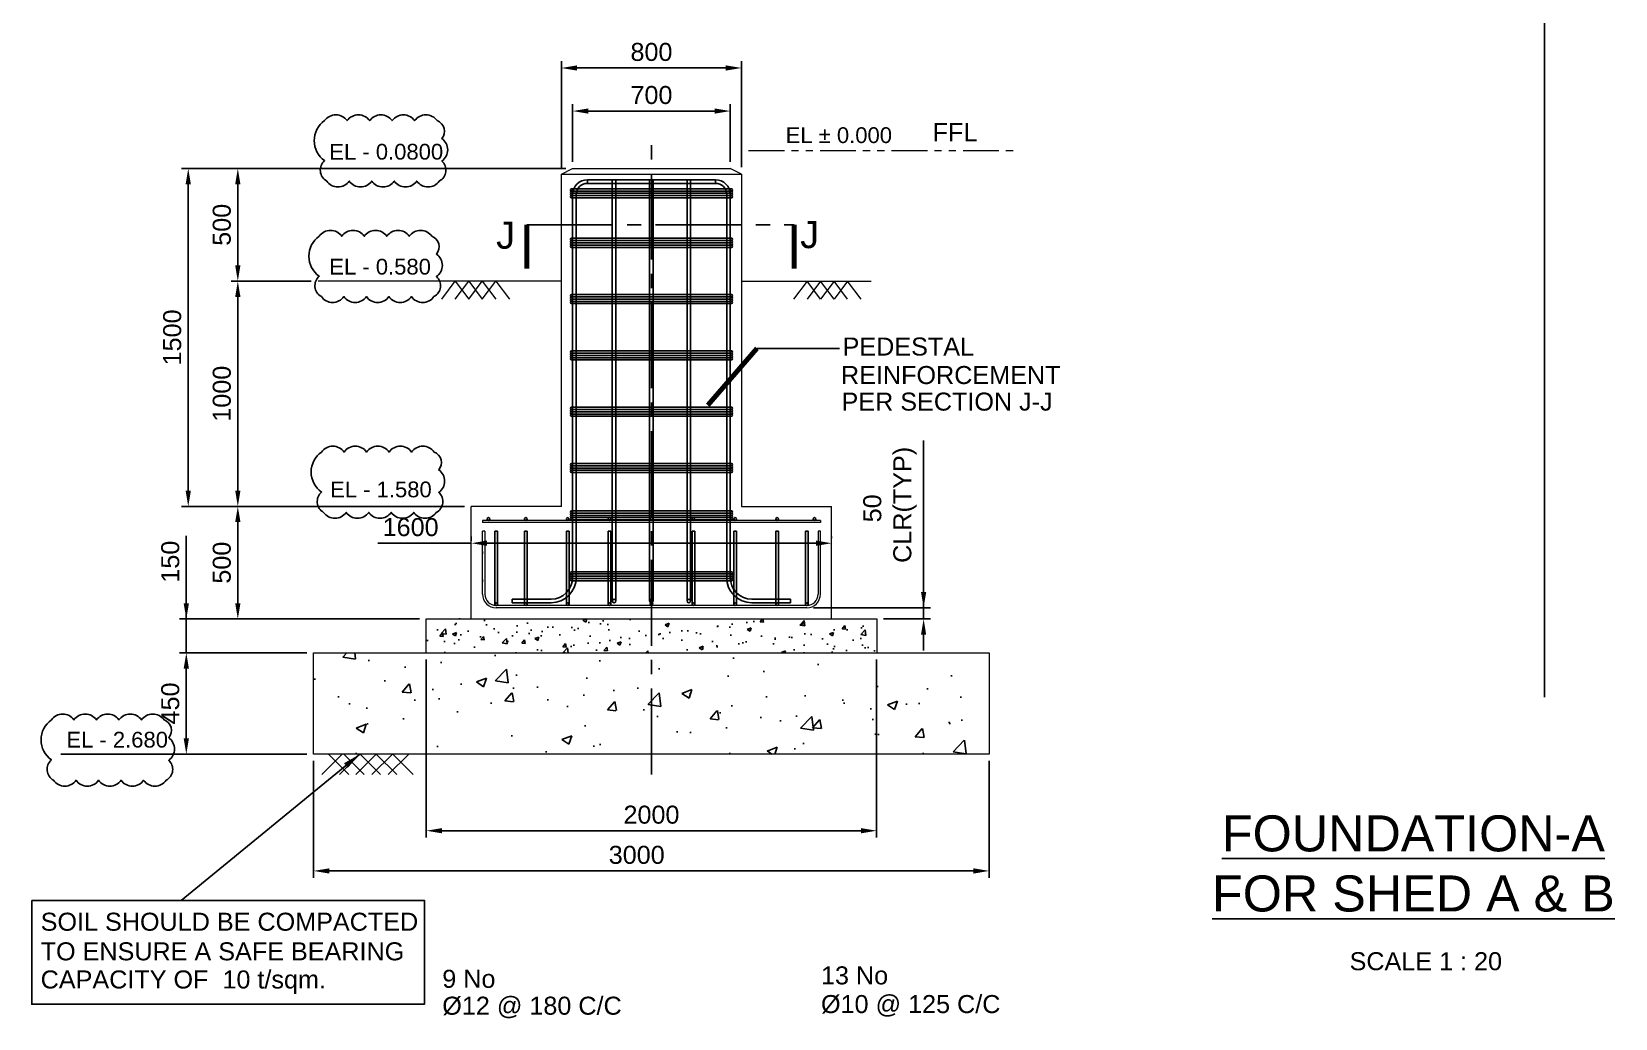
# Model space of a CAD drawing. Header units: millimetres. Extents: x -1055 to 11244, y -20673 to 2560.
# Drawn here: x 1174.5 to 1526.1, y 1287.3 to 1506.3 of the extents above; entities that cross this region are included whole.
import ezdxf
from ezdxf.enums import TextEntityAlignment as Align

# ---------------------------------------------------------------- set-up
doc = ezdxf.new("R2010")
doc.units = ezdxf.units.MM
doc.linetypes.add('CENTER2', pattern=[28.575, 19.05, -3.175, 3.175, -3.175])
doc.linetypes.add('PHANTOM2', pattern=[31.75, 15.875, -3.175, 3.175, -3.175, 3.175, -3.175])
doc.styles.get("Standard").update_dxf_attribs({"font": 'arial.ttf'})
doc.dimstyles.new('ISO-25', dxfattribs={"dimtxt": 4, "dimasz": 3.5, "dimexe": 1.5, "dimexo": 1.5, "dimgap": 1.5, "dimtad": 1, "dimtxsty": 'Standard', "dimcen": 0, "dimadec": 0, "dimazin": 0, "dimtfac": 1, "dimtmove": 0, "dimatfit": 3, "dimfxl": 1, "dimarcsym": 0})

# ---------------------------------------------------------------- blocks, each defined once
blk = doc.blocks.new('*D27721')
at = {"color": 0, "lineweight": -2}
for p, q in [((1292.09, 1476.17), (1292.09, 1499.73)), ((1295.59, 1498.23), (1328.59, 1498.23)), ((1332.09, 1476.19), (1332.09, 1499.73))]:
    blk.add_line(p, q, dxfattribs=at)
at = {"color": 0}
for points in [[(1295.59, 1498.81), (1295.59, 1497.65), (1292.09, 1498.23)], [(1328.59, 1497.65), (1328.59, 1498.81), (1332.09, 1498.23)]]:
    blk.add_solid(points, dxfattribs=at)
at = {"layer": 'Defpoints', "color": 0}
for p in [(1332.09, 1498.23), (1292.09, 1474.67), (1332.09, 1474.69)]:
    blk.add_point(p, dxfattribs=at)
at = {"color": 0, "insert": (1312.09, 1501.77), "char_height": 4, "attachment_point": 5}
blk.add_mtext('800', dxfattribs=at)
blk = doc.blocks.new('*D27722')
at = {"color": 0, "lineweight": -2}
for p, q in [((1272.09, 1392.74), (1251.34, 1392.74)), ((1272.09, 1393.26), (1272.09, 1394.24)), ((1275.59, 1392.74), (1348.59, 1392.74)), ((1352.09, 1393.83), (1352.09, 1394.24))]:
    blk.add_line(p, q, dxfattribs=at)
at = {"color": 0}
for points in [[(1275.59, 1393.33), (1275.59, 1392.16), (1272.09, 1392.74)], [(1348.59, 1392.16), (1348.59, 1393.33), (1352.09, 1392.74)]]:
    blk.add_solid(points, dxfattribs=at)
at = {"layer": 'Defpoints', "color": 0}
for p in [(1352.09, 1392.74), (1272.09, 1391.76), (1352.09, 1392.33)]:
    blk.add_point(p, dxfattribs=at)
at = {"color": 0, "insert": (1258.62, 1396.29), "char_height": 4, "attachment_point": 5}
blk.add_mtext('1600', dxfattribs=at)
blk = doc.blocks.new('*D27723')
at = {"color": 0, "lineweight": -2}
for p, q in [((1372.51, 1378.42), (1372.51, 1415.54)), ((1372.51, 1381.92), (1372.51, 1385.42)), ((1348.09, 1378.42), (1374.01, 1378.42)), ((1372.51, 1378.42), (1372.51, 1375.92)), ((1363.59, 1375.92), (1374.01, 1375.92)), ((1372.51, 1372.42), (1372.51, 1368.92))]:
    blk.add_line(p, q, dxfattribs=at)
at = {"color": 0}
for points in [[(1371.93, 1381.92), (1373.09, 1381.92), (1372.51, 1378.42)], [(1373.09, 1372.42), (1371.93, 1372.42), (1372.51, 1375.92)]]:
    blk.add_solid(points, dxfattribs=at)
at = {"layer": 'Defpoints', "color": 0}
for p in [(1346.59, 1378.42), (1362.09, 1375.92), (1372.51, 1375.92)]:
    blk.add_point(p, dxfattribs=at)
at = {"color": 0, "insert": (1365.05, 1400.48), "char_height": 4, "attachment_point": 5, "rotation": 90}
blk.add_mtext('50\\P CLR(TYP)', dxfattribs=at)
blk = doc.blocks.new('*D27724')
at = {"color": 0, "lineweight": -2}
for p, q in [((1237.09, 1344.42), (1237.09, 1318.5)), ((1387.09, 1344.42), (1387.09, 1318.5)), ((1240.59, 1320), (1383.59, 1320))]:
    blk.add_line(p, q, dxfattribs=at)
at = {"color": 0}
for points in [[(1240.59, 1320.58), (1240.59, 1319.41), (1237.09, 1320)], [(1383.59, 1319.41), (1383.59, 1320.58), (1387.09, 1320)]]:
    blk.add_solid(points, dxfattribs=at)
at = {"layer": 'Defpoints', "color": 0}
for p in [(1237.09, 1345.92), (1387.09, 1345.92), (1387.09, 1320)]:
    blk.add_point(p, dxfattribs=at)
at = {"color": 0, "insert": (1308.82, 1323.54), "char_height": 4, "attachment_point": 5}
blk.add_mtext('3000', dxfattribs=at)
blk = doc.blocks.new('*D27725')
at = {"color": 0, "lineweight": -2}
for p, q in [((1262.09, 1366.92), (1262.09, 1327.42)), ((1362.09, 1366.92), (1362.09, 1327.42)), ((1265.59, 1328.92), (1358.59, 1328.92))]:
    blk.add_line(p, q, dxfattribs=at)
at = {"color": 0}
for points in [[(1265.59, 1329.5), (1265.59, 1328.34), (1262.09, 1328.92)], [(1358.59, 1328.34), (1358.59, 1329.5), (1362.09, 1328.92)]]:
    blk.add_solid(points, dxfattribs=at)
at = {"layer": 'Defpoints', "color": 0}
for p in [(1262.09, 1368.42), (1362.09, 1368.42), (1362.09, 1328.92)]:
    blk.add_point(p, dxfattribs=at)
at = {"color": 0, "insert": (1312.09, 1332.46), "char_height": 4, "attachment_point": 5}
blk.add_mtext('2000', dxfattribs=at)
blk = doc.blocks.new('*D27726')
at = {"color": 0, "lineweight": -2}
for p, q in [((1235.59, 1368.42), (1207.32, 1368.42)), ((1208.82, 1349.42), (1208.82, 1364.92)), ((1235.59, 1345.92), (1207.32, 1345.92))]:
    blk.add_line(p, q, dxfattribs=at)
at = {"color": 0}
for points in [[(1209.4, 1364.92), (1208.23, 1364.92), (1208.82, 1368.42)], [(1208.23, 1349.42), (1209.4, 1349.42), (1208.82, 1345.92)]]:
    blk.add_solid(points, dxfattribs=at)
at = {"layer": 'Defpoints', "color": 0}
for p in [(1208.82, 1368.42), (1237.09, 1368.42), (1237.09, 1345.92)]:
    blk.add_point(p, dxfattribs=at)
at = {"color": 0, "insert": (1205.27, 1357.17), "char_height": 4, "attachment_point": 5, "rotation": 90}
blk.add_mtext('450', dxfattribs=at)
blk = doc.blocks.new('*D27727')
at = {"color": 0, "lineweight": -2}
for p, q in [((1208.82, 1375.92), (1208.82, 1394.37)), ((1208.82, 1379.42), (1208.82, 1382.92)), ((1260.59, 1375.92), (1207.32, 1375.92)), ((1208.82, 1368.42), (1208.82, 1375.92)), ((1235.59, 1368.42), (1207.32, 1368.42)), ((1208.82, 1364.92), (1208.82, 1361.42))]:
    blk.add_line(p, q, dxfattribs=at)
at = {"color": 0}
for points in [[(1208.23, 1379.42), (1209.4, 1379.42), (1208.82, 1375.92)], [(1209.4, 1364.92), (1208.23, 1364.92), (1208.82, 1368.42)]]:
    blk.add_solid(points, dxfattribs=at)
at = {"layer": 'Defpoints', "color": 0}
for p in [(1208.82, 1375.92), (1262.09, 1375.92), (1237.09, 1368.42)]:
    blk.add_point(p, dxfattribs=at)
at = {"color": 0, "insert": (1205.27, 1388.64), "char_height": 4, "attachment_point": 5, "rotation": 90}
blk.add_mtext('150', dxfattribs=at)
blk = doc.blocks.new('*D27728')
at = {"color": 0, "lineweight": -2}
for p, q in [((1270.59, 1400.92), (1218.75, 1400.92)), ((1220.25, 1379.42), (1220.25, 1397.42)), ((1260.59, 1375.92), (1218.75, 1375.92))]:
    blk.add_line(p, q, dxfattribs=at)
at = {"color": 0}
for points in [[(1220.84, 1397.42), (1219.67, 1397.42), (1220.25, 1400.92)], [(1219.67, 1379.42), (1220.84, 1379.42), (1220.25, 1375.92)]]:
    blk.add_solid(points, dxfattribs=at)
at = {"layer": 'Defpoints', "color": 0}
for p in [(1220.25, 1400.92), (1272.09, 1400.92), (1262.09, 1375.92)]:
    blk.add_point(p, dxfattribs=at)
at = {"color": 0, "insert": (1216.71, 1388.42), "char_height": 4, "attachment_point": 5, "rotation": 90}
blk.add_mtext('500', dxfattribs=at)
blk = doc.blocks.new('*D27729')
at = {"color": 0, "lineweight": -2}
for p, q in [((1236.57, 1450.92), (1218.75, 1450.92)), ((1220.25, 1404.42), (1220.25, 1447.42)), ((1270.59, 1400.92), (1218.75, 1400.92))]:
    blk.add_line(p, q, dxfattribs=at)
at = {"color": 0}
for points in [[(1220.84, 1447.42), (1219.67, 1447.42), (1220.25, 1450.92)], [(1219.67, 1404.42), (1220.84, 1404.42), (1220.25, 1400.92)]]:
    blk.add_solid(points, dxfattribs=at)
at = {"layer": 'Defpoints', "color": 0}
for p in [(1220.25, 1450.92), (1238.07, 1450.92), (1272.09, 1400.92)]:
    blk.add_point(p, dxfattribs=at)
at = {"color": 0, "insert": (1216.71, 1425.92), "char_height": 4, "attachment_point": 5, "rotation": 90}
blk.add_mtext('1000', dxfattribs=at)
blk = doc.blocks.new('*D27730')
at = {"color": 0, "lineweight": -2}
for p, q in [((1293.09, 1475.92), (1218.75, 1475.92)), ((1220.25, 1454.42), (1220.25, 1472.42)), ((1236.57, 1450.92), (1218.75, 1450.92))]:
    blk.add_line(p, q, dxfattribs=at)
at = {"color": 0}
for points in [[(1220.84, 1472.42), (1219.67, 1472.42), (1220.25, 1475.92)], [(1219.67, 1454.42), (1220.84, 1454.42), (1220.25, 1450.92)]]:
    blk.add_solid(points, dxfattribs=at)
at = {"layer": 'Defpoints', "color": 0}
for p in [(1220.25, 1475.92), (1294.59, 1475.92), (1238.07, 1450.92)]:
    blk.add_point(p, dxfattribs=at)
at = {"color": 0, "insert": (1216.71, 1463.42), "char_height": 4, "attachment_point": 5, "rotation": 90}
blk.add_mtext('500', dxfattribs=at)
blk = doc.blocks.new('*D27844')
at = {"color": 0, "lineweight": -2}
for p, q in [((1294.59, 1477.42), (1294.59, 1490.17)), ((1298.09, 1488.67), (1326.09, 1488.67)), ((1329.59, 1477.42), (1329.59, 1490.17))]:
    blk.add_line(p, q, dxfattribs=at)
at = {"color": 0}
for points in [[(1298.09, 1489.25), (1298.09, 1488.09), (1294.59, 1488.67)], [(1326.09, 1488.09), (1326.09, 1489.25), (1329.59, 1488.67)]]:
    blk.add_solid(points, dxfattribs=at)
at = {"layer": 'Defpoints', "color": 0}
for p in [(1329.59, 1488.67), (1294.59, 1475.92), (1329.59, 1475.92)]:
    blk.add_point(p, dxfattribs=at)
at = {"color": 0, "insert": (1312.09, 1492.21), "char_height": 4, "attachment_point": 5}
blk.add_mtext('700', dxfattribs=at)
blk = doc.blocks.new('*D27845')
at = {"color": 0, "lineweight": -2}
for p, q in [((1293.09, 1475.92), (1207.75, 1475.92)), ((1209.25, 1404.42), (1209.25, 1472.42)), ((1270.59, 1400.92), (1207.75, 1400.92))]:
    blk.add_line(p, q, dxfattribs=at)
at = {"color": 0}
for points in [[(1209.83, 1472.42), (1208.66, 1472.42), (1209.25, 1475.92)], [(1208.66, 1404.42), (1209.83, 1404.42), (1209.25, 1400.92)]]:
    blk.add_solid(points, dxfattribs=at)
at = {"layer": 'Defpoints', "color": 0}
for p in [(1209.25, 1475.92), (1294.59, 1475.92), (1272.09, 1400.92)]:
    blk.add_point(p, dxfattribs=at)
at = {"color": 0, "insert": (1205.7, 1438.42), "char_height": 4, "attachment_point": 5, "rotation": 90}
blk.add_mtext('1500', dxfattribs=at)

msp = doc.modelspace()

# ---------------------------------------------------------------- hatches: boundary and pattern name
at = {"transparency": 33554687}
h = msp.add_hatch(dxfattribs=at)
h.set_pattern_fill('AR-CONC', color=256, scale=0.05, angle=180)
h.set_pattern_definition([(230, (-7523.1524, -46.47), (-9.1092334, 0.796954), [0.9525, -10.4775]), (175, (-7523.152, -46.47), (1.762171, -9.552842), [0.762, -8.382029]), (280.45144, (-7523.9115, -46.404), (-7.347062, -8.755888), [0.8095, -8.904512]), (226.1842, (-7523.152, -49.01), (-13.553952, 2.102116), [1.42875, -15.716253]), (276.63556, (-7524.282, -48.835), (-11.870207, -12.371306), [1.214251, -13.35678]), (171.18415, (-7523.152, -49.01), (-11.870207, -12.371306), [1.142998, -12.572987]), (201, (-7524.4224, -48.375), (-7.5807196, 5.11326), [0.9525, -10.4775]), (146, (-7524.422, -48.375), (-3.090101, -9.209398), [0.762, -8.382]), (251.45144, (-7525.054, -47.949), (-10.670821, -4.0961384), [0.8095, -8.904497]), (217.5, (-7523.1524, -46.47), (-0.1544302, -4.227752), [0, -8.2804, 0, -8.509, 0, -8.41375]), (187.5, (-7523.1524, -46.47), (-3.3409831, -5.0090287), [0, -4.8514, 0, -8.0899, 0, -3.20675]), (147.5, (-7520.3203, -46.47), (-6.7795298, 0.2864372), [0, -3.175, 0, -9.906, 0, -13.1445]), (137.5, (-7519.05, -46.47), (-7.406459, -1.2713246), [0, -4.1275, 0, -6.5786, 0, -9.3345])])
h.paths.add_polyline_path([(1664.026255, 1384.987507), (1664.026255, 1396.487974), (1664.026255, 1413.257847), (1658.026255, 1415.044676), (1658.026255, 1405.6105), (1658.526255, 1405.6105, -0.4142135624), (1659.026255, 1405.1105, -0.4142135624), (1658.526255, 1404.6105), (1658.026255, 1404.6105), (1658.026255, 1384.987507)])
h.paths.add_polyline_path([(1641.658866, 1384.987507), (1656.426255, 1384.987507), (1656.426255, 1404.6105), (1641.426255, 1404.6105), (1641.426255, 1384.612477)])
h.paths.add_polyline_path([(1624.826255, 1384.987507), (1638.378949, 1384.987507), (1639.826255, 1387.320951), (1639.826255, 1404.6105), (1624.826255, 1404.6105)])
h.paths.add_polyline_path([(1608.226255, 1384.987507), (1623.226255, 1384.987507), (1623.226255, 1404.6105), (1608.226255, 1404.6105)])
h.paths.add_polyline_path([(1592.093596, 1384.987507), (1606.626255, 1384.987507), (1606.626255, 1404.6105), (1591.626255, 1404.6105), (1591.626255, 1384.234029)])
h.paths.add_polyline_path([(1584.026255, 1458.1105), (1584.026255, 1384.987507), (1588.81368, 1384.987507), (1590.026255, 1386.942502), (1590.026255, 1404.6105), (1589.526255, 1404.6105, -1), (1589.526255, 1405.6105), (1590.026255, 1405.6105), (1590.026255, 1452.5105, -0.0080660903), (1590.027868, 1452.6105), (1589.526255, 1452.6105, -1), (1589.526255, 1453.6105), (1590.22798, 1453.6105, -0.3115440115), (1593.126255, 1455.6105), (1598.036255, 1455.6105), (1598.036255, 1458.1105)])
h.paths.add_polyline_path([(1606.626255, 1405.6105), (1606.626255, 1410.7105), (1602.616255, 1410.7105), (1591.626255, 1410.7105), (1591.626255, 1405.6105)])
h.paths.add_polyline_path([(1608.226255, 1410.7105), (1608.226255, 1405.6105), (1623.226255, 1405.6105), (1623.226255, 1411.918016, -0.1628126731), (1619.616255, 1410.7105)])
h.paths.add_polyline_path([(1639.826255, 1405.6105), (1639.826255, 1410.7105), (1628.436255, 1410.7105, -0.1628126731), (1624.826255, 1411.918016), (1624.826255, 1405.6105)])
h.paths.add_polyline_path([(1656.426255, 1405.6105), (1656.426255, 1410.7105), (1641.426255, 1410.7105), (1641.426255, 1405.6105)])
h.paths.add_polyline_path([(1664.026255, 1413.257847), (1664.026255, 1428.499626), (1658.026255, 1430.818943), (1658.026255, 1415.044676)])
h.paths.add_polyline_path([(1664.026255, 1428.499626), (1664.026255, 1458.1105), (1650.016255, 1458.1105), (1650.016255, 1455.6105), (1654.926255, 1455.6105, -0.3115440115), (1657.82453, 1453.6105), (1658.526255, 1453.6105, -0.4142135624), (1659.026255, 1453.1105, -0.4142135624), (1658.526255, 1452.6105), (1658.024642, 1452.6105, -0.0080660903), (1658.026255, 1452.5105), (1658.026255, 1430.818943)])
h.paths.add_polyline_path([(1650.016255, 1452.6105), (1650.016255, 1417.430093), (1656.426255, 1415.521164), (1656.426255, 1452.5105, 0.0166805839), (1656.422918, 1452.6105)])
h.paths.add_polyline_path([(1641.426255, 1452.6105), (1641.426255, 1413.8905), (1647.540257, 1413.8905, -0.1229364666), (1646.836255, 1416.7105), (1646.836255, 1452.6105)])
h.paths.add_polyline_path([(1628.436255, 1413.8905), (1633.236255, 1413.8905), (1635.340257, 1413.8905, -0.1229364666), (1634.636255, 1416.7105), (1634.636255, 1452.6105), (1625.616255, 1452.6105), (1625.616255, 1416.7105, 0.4142135624)])
h.paths.add_polyline_path([(1614.816255, 1413.8905), (1619.616255, 1413.8905, 0.4142135624), (1622.436255, 1416.7105), (1622.436255, 1452.6105), (1613.416255, 1452.6105), (1613.416255, 1416.7105, -0.1229364666), (1612.712254, 1413.8905)])
h.paths.add_polyline_path([(1602.616255, 1413.8905), (1606.626255, 1413.8905), (1606.626255, 1452.6105), (1601.216255, 1452.6105), (1601.216255, 1416.7105, -0.1229364666), (1600.512254, 1413.8905)])
h.paths.add_polyline_path([(1591.626255, 1452.5105), (1591.626255, 1413.8905), (1595.216255, 1413.8905, 0.4142135624), (1598.036255, 1416.7105), (1598.036255, 1452.6105), (1591.629592, 1452.6105, 0.0166805839)])
h.paths.add_polyline_path([(1608.226255, 1452.6105), (1608.226255, 1414.009333, 0.3312391385), (1610.236255, 1416.7105), (1610.236255, 1452.6105)])
h.paths.add_polyline_path([(1637.816255, 1458.1105), (1637.816255, 1455.6105), (1646.836255, 1455.6105), (1646.836255, 1458.1105)])
h.paths.add_polyline_path([(1625.616255, 1458.1105), (1625.616255, 1455.6105), (1634.636255, 1455.6105), (1634.636255, 1458.1105)])
h.paths.add_polyline_path([(1613.416255, 1458.1105), (1613.416255, 1455.6105), (1622.436255, 1455.6105), (1622.436255, 1458.1105)])
h.paths.add_polyline_path([(1601.216255, 1458.1105), (1601.216255, 1455.6105), (1610.236255, 1455.6105), (1610.236255, 1458.1105)])
h.paths.add_polyline_path([(1488.993951, 1437.821175), (1488.993951, 1444.599824), (1494.046816, 1444.599824), (1494.046816, 1437.821175)], flags=9)
h = msp.add_hatch()
h.set_pattern_fill('AR-CONC', color=256, scale=0.05)
h.set_pattern_definition([(50, (1155.1826, 1287.756), (9.10923, -0.79695), [0.9525, -10.4775]), (355, (1155.183, 1287.756), (-1.76214, 9.55283), [0.762, -8.382]), (100.451, (1155.942, 1287.69), (7.34713, 8.75583), [0.8095, -8.9045]), (46.184, (1155.183, 1290.296), (13.55395, -2.1021), [1.42875, -15.71625]), (96.6356, (1156.312, 1290.121), (11.8702, 12.3713), [1.21425, -13.35675]), (351.184, (1155.183, 1290.296), (11.8702, 12.37126), [1.143, -12.573]), (21, (1156.4526, 1289.661), (7.58074, -5.11328), [0.9525, -10.4775]), (326, (1156.453, 1289.661), (3.0901, 9.2094), [0.762, -8.382]), (71.4514, (1157.084, 1289.235), (10.67082, 4.09614), [0.8095, -8.9045]), (37.5, (1155.1826, 1287.7562), (0.15443, 4.22775), [0, -8.2804, 0, -8.509, 0, -8.41375]), (7.5, (1155.1826, 1287.756), (3.34098, 5.00903), [0, -4.8514, 0, -8.0899, 0, -3.20675]), (327.5, (1152.3505, 1287.7562), (6.77953, -0.286437), [0, -3.175, 0, -9.906, 0, -13.1445]), (317.5, (1151.0805, 1287.756), (7.40646, 1.27132), [0, -4.1275, 0, -6.5786, 0, -9.3345])])
h.paths.add_polyline_path([(1262.091218, 1375.919766), (1362.091218, 1375.919766), (1362.091218, 1368.419766), (1262.091218, 1368.419766)])
h = msp.add_hatch(dxfattribs=at)
h.set_pattern_fill('AR-CONC', color=256, scale=0.125)
h.set_pattern_definition([(50, (30688.855, -4058.376), (22.773084, -1.992386), [2.38125, -26.19375]), (355, (30688.855, -4058.376), (-4.405428, 23.882106), [1.905, -20.955073]), (100.451445, (30690.753, -4058.542), (18.367656, 21.889719), [2.023751, -22.26128]), (46.1842, (30688.855, -4052.026), (33.88488, -5.25529), [3.571875, -39.29063]), (96.63556, (30691.68, -4052.464), (29.675517, 30.928266), [3.035628, -33.39195]), (351.18415, (30688.855, -4052.026), (29.675517, 30.928266), [2.857496, -31.432466]), (21, (30692.03, -4053.614), (18.951799, -12.78315), [2.38125, -26.19375]), (326, (30692.03, -4053.614), (7.725254, 23.023496), [1.905, -20.955]), (71.451445, (30693.61, -4054.68), (26.677052, 10.240346), [2.023751, -22.261242]), (37.5, (30688.855, -4058.3764), (0.3860754, 10.5693799), [0, -20.701, 0, -21.2725, 0, -21.034375]), (7.5, (30688.855, -4058.376), (8.352458, 12.522572), [0, -12.1285, 0, -20.22475, 0, -8.016875]), (327.5, (30681.775, -4058.376), (16.9488244, -0.716093), [0, -7.9375, 0, -24.765, 0, -32.86125]), (317.5, (30678.6, -4058.376), (18.516148, 3.1783114), [0, -10.31875, 0, -16.4465, 0, -23.33625])])
h.paths.add_polyline_path([(1387.091218, 1345.919766), (1387.091218, 1368.419766), (1362.091218, 1368.419766), (1312.091218, 1368.419766), (1312.091218, 1345.919766)])
h.paths.add_polyline_path([(1312.091218, 1345.919766), (1312.091218, 1368.419766), (1262.091218, 1368.419766), (1237.091218, 1368.419766), (1237.091218, 1345.919766)])

# ---------------------------------------------------------------- linework, layer by layer
for p, q in [((1510.343839, 1733.838959), (1510.343839, 1358.552122)), ((1326.291218, 1473.419766), (1297.891218, 1473.419766)), ((1297.891218, 1472.619766), (1297.891218, 1473.419766)), ((1303.391218, 1379.919766), (1303.391218, 1473.419766)), ((1303.391218, 1473.419766), (1304.191218, 1473.419766)), ((1304.191218, 1379.919766), (1304.191218, 1473.419766)), ((1311.691218, 1379.919766), (1311.691218, 1473.419766)), ((1311.691218, 1473.419766), (1312.491218, 1473.419766)), ((1312.491218, 1379.919766), (1312.491218, 1473.419766)), ((1319.991218, 1379.919766), (1319.991218, 1473.419766)), ((1319.991218, 1473.419766), (1320.791218, 1473.419766)), ((1320.791218, 1379.919766), (1320.791218, 1473.419766)), ((1326.291218, 1473.419766), (1326.291218, 1472.619766)), ((1294.341218, 1471.419766), (1329.841218, 1471.419766)), ((1294.341218, 1470.919766), (1329.841218, 1470.919766)), ((1294.341218, 1470.919766), (1329.841218, 1470.919766)), ((1294.341218, 1470.419766), (1329.841218, 1470.419766)), ((1294.341218, 1470.419766), (1329.841218, 1470.419766)), ((1294.341218, 1469.919766), (1329.841218, 1469.919766)), ((1294.341218, 1469.919766), (1329.841218, 1469.919766)), ((1294.591218, 1470.119766), (1294.591218, 1385.119766)), ((1295.391218, 1470.119766), (1295.391218, 1385.119766)), ((1326.291218, 1472.619766), (1297.891218, 1472.619766)), ((1328.791218, 1470.119766), (1328.791218, 1385.119766)), ((1329.591218, 1470.119766), (1329.591218, 1385.119766)), ((1294.341218, 1469.419766), (1329.841218, 1469.419766)), ((1294.341218, 1460.419766), (1329.841218, 1460.419766)), ((1294.341218, 1459.919766), (1329.841218, 1459.919766)), ((1294.341218, 1459.919766), (1329.841218, 1459.919766)), ((1294.341218, 1459.419766), (1329.841218, 1459.419766)), ((1294.341218, 1459.419766), (1329.841218, 1459.419766)), ((1294.341218, 1458.919766), (1329.841218, 1458.919766)), ((1294.341218, 1458.919766), (1329.841218, 1458.919766)), ((1294.341218, 1458.419766), (1329.841218, 1458.419766)), ((1294.341218, 1447.919766), (1329.841218, 1447.919766)), ((1294.341218, 1447.419766), (1329.841218, 1447.419766)), ((1294.341218, 1447.419766), (1329.841218, 1447.419766)), ((1294.341218, 1446.919766), (1329.841218, 1446.919766)), ((1294.341218, 1446.919766), (1329.841218, 1446.919766)), ((1294.341218, 1446.419766), (1329.841218, 1446.419766)), ((1294.341218, 1446.419766), (1329.841218, 1446.419766)), ((1294.341218, 1445.919766), (1329.841218, 1445.919766)), ((1294.341218, 1435.419766), (1329.841218, 1435.419766)), ((1294.341218, 1434.919766), (1329.841218, 1434.919766)), ((1294.341218, 1434.919766), (1329.841218, 1434.919766)), ((1294.341218, 1434.419766), (1329.841218, 1434.419766)), ((1294.341218, 1434.419766), (1329.841218, 1434.419766)), ((1294.341218, 1433.919766), (1329.841218, 1433.919766)), ((1294.341218, 1433.919766), (1329.841218, 1433.919766)), ((1294.341218, 1433.419766), (1329.841218, 1433.419766)), ((1294.341218, 1422.919766), (1329.841218, 1422.919766)), ((1294.341218, 1422.419766), (1329.841218, 1422.419766)), ((1294.341218, 1422.419766), (1329.841218, 1422.419766)), ((1294.341218, 1421.919766), (1329.841218, 1421.919766)), ((1294.341218, 1421.919766), (1329.841218, 1421.919766)), ((1294.341218, 1421.419766), (1329.841218, 1421.419766)), ((1294.341218, 1421.419766), (1329.841218, 1421.419766)), ((1294.341218, 1420.919766), (1329.841218, 1420.919766)), ((1294.341218, 1410.419766), (1329.841218, 1410.419766)), ((1294.341218, 1409.919766), (1329.841218, 1409.919766)), ((1294.341218, 1409.919766), (1329.841218, 1409.919766)), ((1294.341218, 1409.419766), (1329.841218, 1409.419766)), ((1294.341218, 1409.419766), (1329.841218, 1409.419766)), ((1294.341218, 1408.919766), (1329.841218, 1408.919766)), ((1294.341218, 1408.919766), (1329.841218, 1408.919766)), ((1294.341218, 1408.419766), (1329.841218, 1408.419766)), ((1294.341218, 1399.919766), (1329.841218, 1399.919766)), ((1294.341218, 1399.419766), (1329.841218, 1399.419766)), ((1294.341218, 1399.419766), (1329.841218, 1399.419766)), ((1294.341218, 1398.919766), (1329.841218, 1398.919766)), ((1294.341218, 1398.919766), (1329.841218, 1398.919766)), ((1294.341218, 1398.419766), (1329.841218, 1398.419766)), ((1294.341218, 1398.419766), (1329.841218, 1398.419766)), ((1294.341218, 1397.919766), (1329.841218, 1397.919766)), ((1294.341218, 1386.419766), (1329.841218, 1386.419766)), ((1294.341218, 1385.919766), (1329.841218, 1385.919766)), ((1294.341218, 1385.919766), (1329.841218, 1385.919766)), ((1294.341218, 1385.419766), (1329.841218, 1385.419766)), ((1294.341218, 1385.419766), (1329.841218, 1385.419766)), ((1294.341218, 1384.919766), (1329.841218, 1384.919766)), ((1294.341218, 1384.919766), (1329.841218, 1384.919766)), ((1294.341218, 1384.419766), (1329.841218, 1384.419766)), ((1289.791218, 1380.319766), (1281.191218, 1380.319766)), ((1281.191218, 1380.319766), (1281.191218, 1379.519766)), ((1289.791218, 1379.519766), (1281.191218, 1379.519766)), ((1334.391218, 1380.319766), (1342.991218, 1380.319766)), ((1334.391218, 1379.519766), (1342.991218, 1379.519766)), ((1342.991218, 1380.319766), (1342.991218, 1379.519766)), ((1223.157416, 1345.919766), (1180.943353, 1345.919766)), ((1243.434874, 1345.919766), (1238.891376, 1341.376268)), ((1240.351546, 1345.919766), (1244.895044, 1341.376268)), ((1247.345436, 1345.919766), (1242.801938, 1341.376268)), ((1243.773288, 1345.919766), (1248.316786, 1341.376268)), ((1250.992788, 1345.919766), (1246.44929, 1341.376268)), ((1247.42064, 1345.919766), (1251.964138, 1341.376268)), ((1254.564936, 1345.919766), (1250.021438, 1341.376268)), ((1250.992788, 1345.919766), (1255.536286, 1341.376268)), ((1258.212288, 1345.919766), (1253.668789, 1341.376268)), ((1254.640139, 1345.919766), (1259.183638, 1341.376268))]:
    msp.add_line(p, q)
at = {"color": 3, "linetype": 'CENTER2'}
msp.add_line((1312.091218, 1341.42269), (1312.091218, 1481.469766), dxfattribs=at)
at = {"color": 50, "linetype": 'PHANTOM2', "lineweight": 0, "ltscale": 0.5}
msp.add_line((1333.654553, 1479.919766), (1393.691504, 1479.919766), dxfattribs=at)
at = {"color": 50, "lineweight": 0}
for p, q in [((1292.091218, 1474.669766), (1294.591218, 1475.919766)), ((1292.091218, 1400.919766), (1292.091218, 1474.669766)), ((1292.091218, 1474.669766), (1332.091218, 1474.669766)), ((1294.591218, 1475.919766), (1329.591218, 1475.919766)), ((1332.091218, 1474.694766), (1329.591218, 1475.919766)), ((1332.091218, 1474.694766), (1332.091218, 1400.919766)), ((1272.091218, 1375.919766), (1272.091218, 1400.919766)), ((1292.091218, 1400.919766), (1272.091218, 1400.919766)), ((1332.091218, 1400.919766), (1352.091218, 1400.919766)), ((1352.091218, 1375.919766), (1352.091218, 1400.919766)), ((1262.091218, 1368.419766), (1262.091218, 1375.919766)), ((1262.091218, 1375.919766), (1362.091218, 1375.919766)), ((1362.091218, 1375.919766), (1362.091218, 1368.419766)), ((1237.091218, 1345.919766), (1237.091218, 1368.419766)), ((1237.091218, 1368.419766), (1262.091218, 1368.419766)), ((1262.091218, 1368.419766), (1362.091218, 1368.419766)), ((1362.091218, 1368.419766), (1387.091218, 1368.419766)), ((1387.091218, 1368.419766), (1387.091218, 1345.919766)), ((1387.091218, 1345.919766), (1237.091218, 1345.919766))]:
    msp.add_line(p, q, dxfattribs=at)
at = {"color": 130, "linetype": 'CENTER2'}
msp.add_line((1284.435798, 1463.419766), (1343.740521, 1463.419766), dxfattribs=at)
at = {"color": 252, "lineweight": 0}
for p, q in [((1291.888662, 1450.919766), (1238.068584, 1450.919766)), ((1265.540438, 1446.919766), (1268.540438, 1450.919766)), ((1268.540438, 1450.919766), (1271.540438, 1446.919766)), ((1268.540438, 1446.919766), (1271.540438, 1450.919766)), ((1271.540438, 1446.919766), (1274.540438, 1450.919766)), ((1271.540438, 1450.919766), (1274.540438, 1446.919766)), ((1274.540438, 1450.919766), (1277.540438, 1446.919766)), ((1274.540438, 1446.919766), (1277.540438, 1450.919766)), ((1277.540438, 1450.919766), (1280.540438, 1446.919766)), ((1332.293775, 1450.919766), (1360.888389, 1450.919766)), ((1346.641999, 1450.919766), (1343.641999, 1446.919766)), ((1349.641999, 1450.919766), (1346.641999, 1446.919766)), ((1349.641999, 1446.919766), (1346.641999, 1450.919766)), ((1352.641999, 1446.919766), (1349.641999, 1450.919766)), ((1352.641999, 1450.919766), (1349.641999, 1446.919766)), ((1355.641999, 1450.919766), (1352.641999, 1446.919766)), ((1355.641999, 1446.919766), (1352.641999, 1450.919766)), ((1358.641999, 1446.919766), (1355.641999, 1450.919766))]:
    msp.add_line(p, q, dxfattribs=at)
at = {"color": 130}
msp.add_line((1335.520687, 1435.952929), (1353.867161, 1435.952929), dxfattribs=at)
at = {"color": 6, "lineweight": 0}
for p, q in [((1349.591218, 1397.819766), (1274.591218, 1397.819766)), ((1274.591218, 1397.819766), (1274.591218, 1397.319766)), ((1349.591218, 1397.319766), (1274.591218, 1397.319766)), ((1349.591218, 1397.819766), (1349.591218, 1397.319766))]:
    msp.add_line(p, q, dxfattribs=at)
at = {"color": 113, "lineweight": 0}
for p, q in [((1274.591218, 1381.419766), (1274.591218, 1395.419766)), ((1275.091218, 1395.419766), (1274.591218, 1395.419766)), ((1275.091218, 1395.419766), (1275.091218, 1381.419766)), ((1349.091218, 1395.419766), (1349.091218, 1381.419766)), ((1349.591218, 1395.419766), (1349.091218, 1395.419766)), ((1349.591218, 1381.419766), (1349.591218, 1395.419766)), ((1274.591218, 1390.919766), (1274.591218, 1390.419766)), ((1349.591218, 1390.419766), (1349.591218, 1390.919766)), ((1274.591218, 1384.669766), (1274.591218, 1384.169766)), ((1349.591218, 1384.169766), (1349.591218, 1384.669766)), ((1346.591218, 1378.919766), (1277.591218, 1378.919766)), ((1346.591218, 1378.419766), (1277.591218, 1378.419766))]:
    msp.add_line(p, q, dxfattribs=at)
at = {"color": 5}
for p, q in [((1277.291218, 1379.219766), (1277.291218, 1395.419766)), ((1277.291218, 1395.419766), (1277.891218, 1395.419766)), ((1277.891218, 1379.219766), (1277.891218, 1395.419766)), ((1283.891218, 1379.219766), (1283.891218, 1395.419766)), ((1283.891218, 1395.419766), (1284.491218, 1395.419766)), ((1284.491218, 1379.219766), (1284.491218, 1395.419766)), ((1293.191218, 1379.219766), (1293.191218, 1395.419766)), ((1293.191218, 1395.419766), (1293.791218, 1395.419766)), ((1293.791218, 1379.219766), (1293.791218, 1395.419766)), ((1302.491218, 1379.219766), (1302.491218, 1395.419766)), ((1302.491218, 1395.419766), (1303.091218, 1395.419766)), ((1303.091218, 1379.219766), (1303.091218, 1395.419766)), ((1321.091218, 1379.219766), (1321.091218, 1395.419766)), ((1321.091218, 1395.419766), (1321.691218, 1395.419766)), ((1321.691218, 1379.219766), (1321.691218, 1395.419766)), ((1330.391218, 1379.219766), (1330.391218, 1395.419766)), ((1330.391218, 1395.419766), (1330.991218, 1395.419766)), ((1330.991218, 1379.219766), (1330.991218, 1395.419766)), ((1339.691218, 1379.219766), (1339.691218, 1395.419766)), ((1339.691218, 1395.419766), (1340.291218, 1395.419766)), ((1340.291218, 1379.219766), (1340.291218, 1395.419766)), ((1346.291218, 1379.219766), (1346.291218, 1395.419766)), ((1346.291218, 1395.419766), (1346.891218, 1395.419766)), ((1346.891218, 1379.219766), (1346.891218, 1395.419766))]:
    msp.add_line(p, q, dxfattribs=at)
at = {"color": 1}
for points in [[(1239.520004, 1486.53907, -0.5206), (1244.520004, 1486.53907, -0.5206), (1249.520004, 1486.53907, -0.5206), (1254.520004, 1486.53907, -0.5206), (1259.520004, 1486.53907, -0.5206), (1264.520004, 1486.53907, -0.5206), (1265.549984, 1482.569049, -0.5206), (1265.549984, 1477.569049, -0.5206), (1264.989347, 1473.129686, -0.5206), (1259.989347, 1473.129686, -0.5206), (1254.989347, 1473.129686, -0.5206), (1249.989347, 1473.129686, -0.5206), (1244.989347, 1473.129686, -0.5206), (1239.989347, 1473.129686, -0.5206), (1239.520004, 1477.660343, -0.5206), (1239.520004, 1486.53907, -0.5206)], [(1238.330847, 1460.887239, -0.5206), (1243.330847, 1460.887239, -0.5206), (1248.330847, 1460.887239, -0.5206), (1253.330847, 1460.887239, -0.5206), (1258.330847, 1460.887239, -0.5206), (1263.330847, 1460.887239, -0.5206), (1264.360826, 1456.917218, -0.5206), (1264.360826, 1451.917218, -0.5206), (1263.80019, 1447.477855, -0.5206), (1258.80019, 1447.477855, -0.5206), (1253.80019, 1447.477855, -0.5206), (1248.80019, 1447.477855, -0.5206), (1243.80019, 1447.477855, -0.5206), (1238.80019, 1447.477855, -0.5206), (1238.330847, 1452.008512, -0.5206), (1238.330847, 1460.887239, -0.5206)], [(1238.840486, 1412.98117, -0.5206), (1243.840486, 1412.98117, -0.5206), (1248.840486, 1412.98117, -0.5206), (1253.840486, 1412.98117, -0.5206), (1258.840486, 1412.98117, -0.5206), (1263.840486, 1412.98117, -0.5206), (1264.870465, 1409.011149, -0.5206), (1264.870465, 1404.011149, -0.5206), (1264.309829, 1399.571786, -0.5206), (1259.309829, 1399.571786, -0.5206), (1254.309829, 1399.571786, -0.5206), (1249.309829, 1399.571786, -0.5206), (1244.309829, 1399.571786, -0.5206), (1239.309829, 1399.571786, -0.5206), (1238.840486, 1404.102443, -0.5206), (1238.840486, 1412.98117, -0.5206)], [(1178.87296, 1353.523283, -0.5206), (1183.87296, 1353.523283, -0.5206), (1188.87296, 1353.523283, -0.5206), (1193.87296, 1353.523283, -0.5206), (1198.87296, 1353.523283, -0.5206), (1203.87296, 1353.523283, -0.5206), (1204.90294, 1349.553263, -0.5206), (1204.90294, 1344.553263, -0.5206), (1204.342303, 1340.113899, -0.5206), (1199.342303, 1340.113899, -0.5206), (1194.342303, 1340.113899, -0.5206), (1189.342303, 1340.113899, -0.5206), (1184.342303, 1340.113899, -0.5206), (1179.342303, 1340.113899, -0.5206), (1178.87296, 1344.644556, -0.5206), (1178.87296, 1353.523283, -0.5206)]]:
    msp.add_lwpolyline(points, format="xyb", close=True, dxfattribs=at)
msp.add_lwpolyline([(1174.48503, 1313.469056), (1261.668834, 1313.469056), (1261.668834, 1290.406407), (1174.48503, 1290.406407)], close=True)
for centre, radius in [((1294.341218, 1471.169766), 0.25), ((1294.341218, 1470.669766), 0.25), ((1294.341218, 1470.169766), 0.25), ((1294.341218, 1469.669766), 0.25), ((1329.841218, 1471.169766), 0.25), ((1329.841218, 1470.669766), 0.25), ((1329.841218, 1470.169766), 0.25), ((1329.841218, 1469.669766), 0.25), ((1294.341218, 1460.169766), 0.25), ((1294.341218, 1459.669766), 0.25), ((1294.341218, 1459.169766), 0.25), ((1329.841218, 1460.169766), 0.25), ((1329.841218, 1459.669766), 0.25), ((1329.841218, 1459.169766), 0.25), ((1294.341218, 1458.669766), 0.25), ((1329.841218, 1458.669766), 0.25), ((1294.341218, 1447.669766), 0.25), ((1294.341218, 1447.169766), 0.25), ((1294.341218, 1446.669766), 0.25), ((1294.341218, 1446.169766), 0.25), ((1329.841218, 1447.669766), 0.25), ((1329.841218, 1447.169766), 0.25), ((1329.841218, 1446.669766), 0.25), ((1329.841218, 1446.169766), 0.25), ((1294.341218, 1435.169766), 0.25), ((1294.341218, 1434.669766), 0.25), ((1329.841218, 1435.169766), 0.25), ((1329.841218, 1434.669766), 0.25), ((1294.341218, 1434.169766), 0.25), ((1294.341218, 1433.669766), 0.25), ((1329.841218, 1434.169766), 0.25), ((1329.841218, 1433.669766), 0.25), ((1294.341218, 1422.669766), 0.25), ((1294.341218, 1422.169766), 0.25), ((1294.341218, 1421.669766), 0.25), ((1294.341218, 1421.169766), 0.25), ((1329.841218, 1422.669766), 0.25), ((1329.841218, 1422.169766), 0.25), ((1329.841218, 1421.669766), 0.25), ((1329.841218, 1421.169766), 0.25), ((1294.341218, 1410.169766), 0.25), ((1329.841218, 1410.169766), 0.25), ((1294.341218, 1409.669766), 0.25), ((1294.341218, 1409.169766), 0.25), ((1294.341218, 1408.669766), 0.25), ((1329.841218, 1409.669766), 0.25), ((1329.841218, 1409.169766), 0.25), ((1329.841218, 1408.669766), 0.25), ((1294.341218, 1399.669766), 0.25), ((1294.341218, 1399.169766), 0.25), ((1329.841218, 1399.669766), 0.25), ((1329.841218, 1399.169766), 0.25), ((1294.341218, 1398.669766), 0.25), ((1294.341218, 1398.169766), 0.25), ((1329.841218, 1398.669766), 0.25), ((1329.841218, 1398.169766), 0.25), ((1294.341218, 1386.169766), 0.25), ((1294.341218, 1385.669766), 0.25), ((1294.341218, 1385.169766), 0.25), ((1329.841218, 1386.169766), 0.25), ((1329.841218, 1385.669766), 0.25), ((1329.841218, 1385.169766), 0.25), ((1294.341218, 1384.669766), 0.25), ((1329.841218, 1384.669766), 0.25), ((1303.791218, 1379.919766), 0.4), ((1312.091218, 1379.919766), 0.4), ((1320.391218, 1379.919766), 0.4)]:
    msp.add_circle(centre, radius)
at = {"color": 4}
for centre in [(1275.891218, 1398.119766), (1284.191218, 1398.119766), (1293.491218, 1398.119766), (1302.791218, 1398.119766), (1312.091218, 1398.119766), (1321.391218, 1398.119766), (1330.691218, 1398.119766), (1339.991218, 1398.119766), (1348.291218, 1398.119766)]:
    msp.add_circle(centre, 0.3, dxfattribs=at)
at = {"color": 5}
for centre in [(1277.591218, 1379.219766), (1284.191218, 1379.219766), (1293.491218, 1379.219766), (1302.791218, 1379.219766), (1312.091218, 1379.219766), (1321.391218, 1379.219766), (1330.691218, 1379.219766), (1339.991218, 1379.219766), (1346.591218, 1379.219766)]:
    msp.add_circle(centre, 0.3, dxfattribs=at)
for centre, radius, start, end in [((1297.891218, 1470.119766), 3.3, 90, 180), ((1326.291218, 1470.119766), 3.3, 0, 90), ((1297.891218, 1470.119766), 2.5, 90, 180), ((1326.291218, 1470.119766), 2.5, 0, 90), ((1289.791218, 1385.119766), 4.8, 270, 0), ((1289.791218, 1385.119766), 5.6, 270, 0), ((1334.391218, 1385.119766), 5.6, 180, 270), ((1334.391218, 1385.119766), 4.8, 180, 270)]:
    msp.add_arc(centre, radius, start, end)
at = {"color": 113, "lineweight": 0}
for centre, radius, start, end in [((1277.591218, 1381.419766), 3, 180, 270), ((1277.591218, 1381.419766), 2.5, 180, 270), ((1346.591218, 1381.419766), 2.5, 270, 0), ((1346.591218, 1381.419766), 3, 270, 0)]:
    msp.add_arc(centre, radius, start, end, dxfattribs=at)

# ---------------------------------------------------------------- texts
at = {"color": 130}
for s, height, p in [('EL %%P 0.000', 3.5, (1341.883101, 1483.318969)), ('FFL', 4, (1374.533764, 1483.983097)), ('EL - 0.0800', 3.5, (1240.564854, 1479.643237)), ('J', 6, (1277.616425, 1461.116993)), ('J', 6, (1345.11986, 1461.242926)), ('EL - 0.580', 3.5, (1240.564854, 1454.130447)), ('PEDESTAL', 4, (1354.527303, 1436.398497)), ('REINFORCEMENT ', 4, (1354.166558, 1430.074801)), ('PER SECTION J-J', 4, (1354.290489, 1424.176602)), ('EL - 1.580', 3.5, (1240.746204, 1404.685632)), ('EL - 2.680', 3.5, (1182.186525, 1349.130447)), ('9 No', 4, (1265.649177, 1296.052869)), ('13 No', 4, (1349.730307, 1296.8114)), ('%%C12 @ 180 C/C', 4, (1265.649177, 1290.082249)), ('%%C10 @ 125 C/C', 4, (1349.730307, 1290.441644))]:
    msp.add_text(s, height=height, dxfattribs=at).set_placement(p, align=Align.MIDDLE_LEFT)
for s, p in [('SOIL SHOULD BE COMPACTED', (1176.481567, 1306.721161)), ('TO ENSURE A SAFE BEARING', (1176.481567, 1300.149024)), ('CAPACITY OF  10 t/sqm.', (1176.481567, 1293.905494))]:
    msp.add_text(s, height=4, dxfattribs=at).set_placement(p)
for s, insert, char_height, width, attachment_point in [('{\\LFOUNDATION-A\\PFOR SHED A & B}', (1481.25277, 1321.604978), 8, 225.35033557, 5), ('SCALE 1 : 20', (1467.088555, 1301.956691), 4, 66.42833482, 1)]:
    msp.add_mtext(s, dxfattribs=dict(insert=insert, char_height=char_height, width=width, attachment_point=attachment_point))

# ---------------------------------------------------------------- dimensions: what is measured, and where the dimension line sits
for base, p1, p2, picture, middle in [((1332.091218, 1498.230198), (1292.091218, 1474.669766), (1332.091218, 1474.694766), '*D27721', (1312.091218, 1501.77249)), ((1329.591218, 1488.669372), (1294.591218, 1475.919766), (1329.591218, 1475.919766), '*D27844', (1312.091218, 1492.211664))]:
    dim = msp.add_linear_dim(base=base, p1=p1, p2=p2, dimstyle='ISO-25', override={"dimtxt": 4, "dimlfac": 20})
    dim.commit()
    dim.dimension.update_dxf_attribs({"geometry": picture, "text_midpoint": middle})
for base, p1, p2, picture, middle in [((1209.245769, 1475.919766), (1272.091218, 1400.919766), (1294.591218, 1475.919766), '*D27845', (1205.703477, 1438.419766)), ((1220.252373, 1475.919766), (1238.068584, 1450.919766), (1294.591218, 1475.919766), '*D27730', (1216.710081, 1463.419766)), ((1220.252373, 1450.919766), (1272.091218, 1400.919766), (1238.068584, 1450.919766), '*D27729', (1216.710081, 1425.919766)), ((1220.252373, 1400.919766), (1262.091218, 1375.919766), (1272.091218, 1400.919766), '*D27728', (1216.710081, 1388.419766)), ((1208.815159, 1368.419766), (1237.091218, 1345.919766), (1237.091218, 1368.419766), '*D27726', (1205.272867, 1357.169766))]:
    dim = msp.add_linear_dim(base=base, p1=p1, p2=p2, angle=90, dimstyle='ISO-25', override={"dimtxt": 4, "dimlfac": 20})
    dim.commit()
    dim.dimension.update_dxf_attribs({"geometry": picture, "text_midpoint": middle})
dim = msp.add_linear_dim(base=(1372.509902, 1375.919766), p1=(1346.591218, 1378.419766), p2=(1362.091218, 1375.919766), angle=90, text='<>\\P CLR(TYP)', dimstyle='ISO-25', override={"dimtxt": 4, "dimlfac": 20})
dim.commit()
dim.dimension.update_dxf_attribs({"geometry": '*D27723', "text_midpoint": (1372.509902, 1400.479111), "dimtype": 160})
for base, p1, p2, picture, middle in [((1352.091218, 1392.744877), (1272.091218, 1391.75733), (1352.091218, 1392.325167), '*D27722', (1258.619186, 1392.744877)), ((1362.091218, 1328.919766), (1262.091218, 1368.419766), (1362.091218, 1368.419766), '*D27725', (1312.091218, 1328.919766)), ((1387.091218, 1319.996632), (1237.091218, 1345.919766), (1387.091218, 1345.919766), '*D27724', (1308.817618, 1319.996632))]:
    dim = msp.add_linear_dim(base=base, p1=p1, p2=p2, dimstyle='ISO-25', override={"dimtxt": 4, "dimlfac": 20})
    dim.commit()
    dim.dimension.update_dxf_attribs({"geometry": picture, "text_midpoint": middle, "dimtype": 160})
dim = msp.add_linear_dim(base=(1208.815159, 1375.919766), p1=(1237.091218, 1368.419766), p2=(1262.091218, 1375.919766), angle=90, dimstyle='ISO-25', override={"dimtxt": 4, "dimlfac": 20})
dim.commit()
dim.dimension.update_dxf_attribs({"geometry": '*D27727', "text_midpoint": (1208.815159, 1388.643504), "dimtype": 160})

# ---------------------------------------------------------------- leaders
for points in [[(1284.435798, 1453.740303), (1284.435798, 1463.419766)], [(1343.740521, 1453.740303), (1343.740521, 1463.419766)], [(1324.591218, 1423.419766), (1335.520687, 1435.952929)]]:
    msp.add_leader(points, dimstyle='ISO-25', override={"dimtxt": 4, "dimasz": 3, "dimgap": 1.5, "dimtad": 1, "dimclrd": 0, "dimlwd": 65534}, dxfattribs=at)
at = {"color": 210, "lineweight": 0}
msp.add_leader([(1247.345436, 1345.919766), (1207.710721, 1313.469056), (1211.710721, 1313.469056)], dimstyle='ISO-25', override={"dimasz": 4, "dimgap": 1.5, "dimtad": 0}, dxfattribs=at)

doc.saveas('drawing.dxf')
